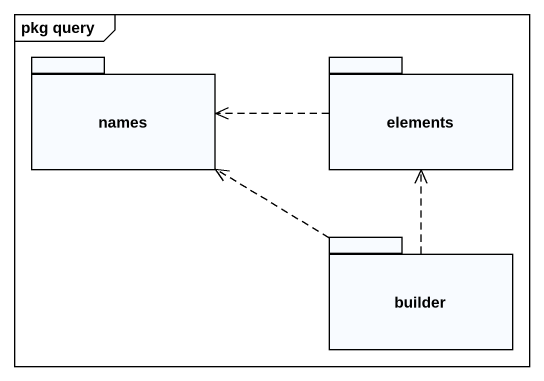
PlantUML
@startuml
mainframe pkg query
package names {
}
package elements {
}
package builder {
}
elements .left.> names
builder .up.> names
builder .up.> elements
@enduml
